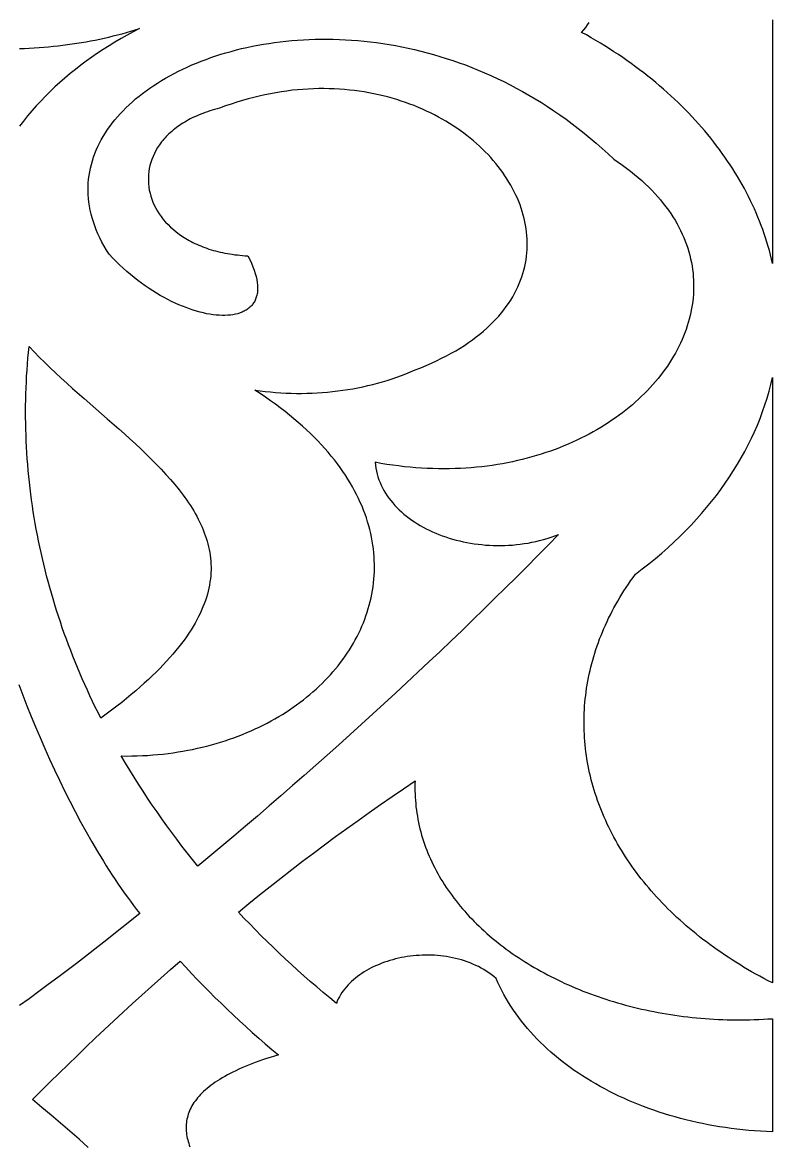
# Model space of a CAD drawing. Extents: x -4950 to -2150, y -1354 to 1346.
# Drawn here: x -4594.3 to -4451.1, y -389.5 to -174.9 of the extents above; entities that cross this region are included whole.
import ezdxf

# ---------------------------------------------------------------- set-up
doc = ezdxf.new("R2010")
doc.units = 0
doc.layers.add('LAYER_1', color=18, linetype='CONTINUOUS')

msp = doc.modelspace()

# ---------------------------------------------------------------- linework, layer by layer
at = {"layer": 'LAYER_1'}
for points in [[(-4451.07, -174.4), (-4451.06, -220.96), (-4451.25, -220.15), (-4451.45, -219.33), (-4451.66, -218.52), (-4451.89, -217.71), (-4452.13, -216.9), (-4452.39, -216.09), (-4452.65, -215.29), (-4452.93, -214.49), (-4453.23, -213.69), (-4453.53, -212.9), (-4453.85, -212.11), (-4454.19, -211.32), (-4454.53, -210.54), (-4454.89, -209.75), (-4455.26, -208.98), (-4455.64, -208.2), (-4456.04, -207.43), (-4456.44, -206.66), (-4456.86, -205.9), (-4457.3, -205.14), (-4457.74, -204.38), (-4458.2, -203.63), (-4458.67, -202.89), (-4459.15, -202.14), (-4459.64, -201.4), (-4460.14, -200.67), (-4460.66, -199.94), (-4461.19, -199.21), (-4461.73, -198.49), (-4462.28, -197.77), (-4462.84, -197.06), (-4463.42, -196.35), (-4464.01, -195.65), (-4464.6, -194.95), (-4465.21, -194.26), (-4465.83, -193.58), (-4466.46, -192.89), (-4467.11, -192.22), (-4467.76, -191.55), (-4468.43, -190.88), (-4469.1, -190.22), (-4469.79, -189.57), (-4470.49, -188.92), (-4471.19, -188.28), (-4471.91, -187.64), (-4472.64, -187.01), (-4473.38, -186.39), (-4474.13, -185.77), (-4474.9, -185.16), (-4475.67, -184.56), (-4476.45, -183.96), (-4477.24, -183.37), (-4478.04, -182.78), (-4478.86, -182.2), (-4479.68, -181.63), (-4480.51, -181.07), (-4481.35, -180.51), (-4482.21, -179.96), (-4483.07, -179.41), (-4483.94, -178.88), (-4484.82, -178.35), (-4485.71, -177.83), (-4486.62, -177.31), (-4487.53, -176.81), (-4487.13, -176.35), (-4486.75, -175.88), (-4486.39, -175.4), (-4486.07, -174.92)], [(-4594.87, -179.92), (-4593.93, -179.89), (-4593.01, -179.84), (-4592.08, -179.79), (-4591.16, -179.72), (-4590.25, -179.65), (-4589.33, -179.57), (-4588.42, -179.48), (-4587.52, -179.38), (-4586.62, -179.28), (-4585.73, -179.16), (-4584.83, -179.03), (-4583.95, -178.9), (-4583.06, -178.76), (-4582.18, -178.61), (-4581.31, -178.45), (-4580.44, -178.28), (-4579.57, -178.1), (-4578.71, -177.91), (-4577.85, -177.71), (-4576.99, -177.51), (-4576.14, -177.3), (-4575.3, -177.07), (-4574.45, -176.84), (-4573.61, -176.6), (-4572.78, -176.35), (-4571.95, -176.1), (-4573.15, -176.72), (-4574.33, -177.35), (-4575.5, -178.01), (-4576.65, -178.68), (-4577.79, -179.37), (-4578.91, -180.08), (-4580.01, -180.81), (-4581.09, -181.55), (-4582.15, -182.31), (-4583.2, -183.09), (-4584.22, -183.89), (-4585.23, -184.7), (-4586.22, -185.54), (-4587.18, -186.38), (-4588.12, -187.25), (-4589.05, -188.13), (-4589.95, -189.03), (-4590.83, -189.94), (-4591.68, -190.87), (-4592.52, -191.82), (-4593.33, -192.78), (-4594.11, -193.76), (-4594.87, -194.76)], [(-4595.04, -301.43), (-4594.28, -303.44), (-4593.49, -305.46), (-4592.67, -307.49), (-4591.83, -309.52), (-4590.96, -311.56), (-4590.07, -313.61), (-4589.15, -315.65), (-4588.21, -317.68), (-4587.25, -319.7), (-4586.27, -321.71), (-4585.27, -323.71), (-4584.25, -325.68), (-4583.21, -327.63), (-4582.15, -329.56), (-4581.07, -331.46), (-4579.98, -333.32), (-4578.87, -335.15), (-4578.31, -336.05), (-4577.74, -336.93), (-4577.17, -337.81), (-4576.6, -338.68), (-4576.03, -339.54), (-4575.45, -340.38), (-4574.87, -341.21), (-4574.28, -342.03), (-4573.7, -342.83), (-4573.11, -343.63), (-4572.51, -344.4), (-4571.92, -345.17), (-4575.34, -347.91), (-4578.79, -350.63), (-4580.52, -351.99), (-4582.27, -353.35), (-4584.03, -354.7), (-4585.8, -356.05), (-4587.59, -357.4), (-4589.39, -358.75), (-4591.2, -360.09), (-4593.03, -361.43), (-4594.88, -362.76)], [(-4581.74, -389.84), (-4583.49, -388.28), (-4585.25, -386.73), (-4587.03, -385.2), (-4588.81, -383.69), (-4590.6, -382.19), (-4592.41, -380.71), (-4590.73, -379.03), (-4589.03, -377.34), (-4587.33, -375.66), (-4585.62, -373.99), (-4583.89, -372.32), (-4582.16, -370.65), (-4580.41, -368.99), (-4578.66, -367.33), (-4576.89, -365.67), (-4575.11, -364.03), (-4573.32, -362.38), (-4571.52, -360.75), (-4569.7, -359.11), (-4567.88, -357.49), (-4566.05, -355.87), (-4564.2, -354.25), (-4563.12, -355.43), (-4562.04, -356.59), (-4560.93, -357.75), (-4559.82, -358.9), (-4558.69, -360.04), (-4557.55, -361.18), (-4556.39, -362.31), (-4555.22, -363.44), (-4554.04, -364.55), (-4552.85, -365.66), (-4551.64, -366.77), (-4550.42, -367.86), (-4549.19, -368.95), (-4547.94, -370.04), (-4546.69, -371.11), (-4545.42, -372.18), (-4546.21, -372.41), (-4546.98, -372.65), (-4547.73, -372.89), (-4548.46, -373.13), (-4549.16, -373.38), (-4549.85, -373.63), (-4550.52, -373.88), (-4551.17, -374.14), (-4551.8, -374.4), (-4552.42, -374.66), (-4553.01, -374.92), (-4553.58, -375.19), (-4554.14, -375.46), (-4554.67, -375.73), (-4555.19, -376), (-4555.69, -376.28), (-4556.17, -376.56), (-4556.63, -376.84), (-4557.08, -377.12), (-4557.51, -377.4), (-4557.92, -377.69), (-4558.31, -377.98), (-4558.69, -378.27), (-4559.05, -378.57), (-4559.39, -378.86), (-4559.72, -379.16), (-4560.03, -379.46), (-4560.32, -379.76), (-4560.6, -380.06), (-4560.86, -380.37), (-4561.11, -380.67), (-4561.34, -380.98), (-4561.56, -381.29), (-4561.76, -381.6), (-4561.94, -381.92), (-4562.11, -382.23), (-4562.27, -382.54), (-4562.41, -382.86), (-4562.54, -383.18), (-4562.65, -383.5), (-4562.75, -383.82), (-4562.83, -384.14), (-4562.91, -384.46), (-4562.96, -384.78), (-4563.01, -385.11), (-4563.04, -385.43), (-4563.06, -385.76), (-4563.06, -386.09), (-4563.06, -386.41), (-4563.04, -386.74), (-4563, -387.07), (-4562.96, -387.4), (-4562.9, -387.73), (-4562.84, -388.06), (-4562.76, -388.39), (-4562.67, -388.72), (-4562.56, -389.05), (-4562.45, -389.39), (-4562.33, -389.72)]]:
    msp.add_lwpolyline(points, dxfattribs=at)
for points in [[(-4560.8, -336.1), (-4561.83, -334.83), (-4562.85, -333.55), (-4563.85, -332.27), (-4564.83, -330.98), (-4565.8, -329.68), (-4566.76, -328.38), (-4567.69, -327.08), (-4568.62, -325.76), (-4569.53, -324.45), (-4570.42, -323.12), (-4571.29, -321.79), (-4572.15, -320.46), (-4573, -319.12), (-4573.83, -317.77), (-4574.64, -316.42), (-4575.44, -315.06), (-4574.42, -315.07), (-4573.4, -315.06), (-4572.4, -315.03), (-4571.4, -314.99), (-4570.41, -314.94), (-4569.42, -314.87), (-4568.44, -314.79), (-4567.47, -314.69), (-4566.51, -314.57), (-4565.56, -314.45), (-4564.61, -314.3), (-4563.67, -314.15), (-4562.74, -313.98), (-4561.82, -313.8), (-4560.91, -313.6), (-4560, -313.39), (-4559.11, -313.17), (-4558.22, -312.93), (-4557.34, -312.68), (-4556.48, -312.42), (-4555.62, -312.15), (-4554.77, -311.87), (-4553.93, -311.57), (-4553.1, -311.26), (-4552.28, -310.94), (-4551.47, -310.6), (-4550.67, -310.26), (-4549.88, -309.9), (-4549.11, -309.54), (-4548.34, -309.16), (-4547.58, -308.77), (-4546.84, -308.37), (-4546.11, -307.96), (-4545.38, -307.54), (-4544.67, -307.11), (-4543.98, -306.67), (-4543.29, -306.22), (-4542.61, -305.76), (-4541.95, -305.29), (-4541.3, -304.81), (-4540.66, -304.32), (-4540.04, -303.83), (-4539.43, -303.32), (-4538.83, -302.81), (-4538.24, -302.28), (-4537.67, -301.75), (-4537.11, -301.21), (-4536.56, -300.66), (-4536.03, -300.11), (-4535.51, -299.55), (-4535.01, -298.97), (-4534.52, -298.4), (-4534.04, -297.81), (-4533.58, -297.22), (-4533.13, -296.62), (-4532.7, -296.01), (-4532.28, -295.4), (-4531.88, -294.78), (-4531.49, -294.16), (-4531.12, -293.52), (-4530.76, -292.89), (-4530.42, -292.24), (-4530.09, -291.59), (-4529.78, -290.94), (-4529.49, -290.28), (-4529.21, -289.62), (-4528.95, -288.95), (-4528.71, -288.27), (-4528.48, -287.59), (-4528.27, -286.91), (-4528.07, -286.22), (-4527.9, -285.53), (-4527.74, -284.83), (-4527.59, -284.13), (-4527.47, -283.43), (-4527.36, -282.72), (-4527.27, -282.01), (-4527.2, -281.3), (-4527.15, -280.58), (-4527.11, -279.86), (-4527.1, -279.14), (-4527.1, -278.42), (-4527.12, -277.69), (-4527.16, -276.96), (-4527.22, -276.23), (-4527.3, -275.49), (-4527.4, -274.76), (-4527.51, -274.02), (-4527.65, -273.29), (-4527.81, -272.55), (-4527.98, -271.81), (-4528.18, -271.07), (-4528.4, -270.32), (-4528.63, -269.58), (-4528.89, -268.84), (-4529.17, -268.1), (-4529.47, -267.35), (-4529.79, -266.61), (-4530.13, -265.87), (-4530.5, -265.13), (-4530.88, -264.38), (-4531.29, -263.64), (-4531.71, -262.9), (-4532.16, -262.16), (-4532.63, -261.43), (-4533.13, -260.69), (-4533.64, -259.95), (-4534.18, -259.22), (-4534.74, -258.49), (-4535.33, -257.76), (-4535.94, -257.03), (-4536.57, -256.31), (-4537.22, -255.59), (-4537.9, -254.87), (-4538.6, -254.15), (-4539.32, -253.44), (-4540.07, -252.73), (-4540.84, -252.02), (-4541.64, -251.32), (-4542.46, -250.62), (-4543.3, -249.92), (-4544.17, -249.23), (-4545.07, -248.54), (-4545.98, -247.86), (-4546.93, -247.18), (-4547.9, -246.5), (-4548.89, -245.83), (-4549.91, -245.17), (-4548.93, -245.3), (-4547.94, -245.42), (-4546.95, -245.52), (-4545.96, -245.61), (-4544.96, -245.68), (-4543.97, -245.73), (-4542.98, -245.76), (-4541.99, -245.78), (-4541, -245.78), (-4540.01, -245.77), (-4539.02, -245.74), (-4538.03, -245.69), (-4537.05, -245.62), (-4536.06, -245.54), (-4535.09, -245.44), (-4534.11, -245.33), (-4533.14, -245.2), (-4532.17, -245.05), (-4531.21, -244.89), (-4530.26, -244.71), (-4529.31, -244.51), (-4528.36, -244.3), (-4527.42, -244.07), (-4526.49, -243.83), (-4525.57, -243.57), (-4524.65, -243.3), (-4523.74, -243.01), (-4522.84, -242.7), (-4521.95, -242.38), (-4521.07, -242.04), (-4520.2, -241.69), (-4519.34, -241.32), (-4518.26, -240.89), (-4517.22, -240.46), (-4516.2, -240.02), (-4515.22, -239.56), (-4514.26, -239.09), (-4513.33, -238.62), (-4512.44, -238.13), (-4511.57, -237.63), (-4510.73, -237.13), (-4509.92, -236.61), (-4509.14, -236.09), (-4508.38, -235.55), (-4507.66, -235.01), (-4506.96, -234.46), (-4506.29, -233.9), (-4505.65, -233.34), (-4505.03, -232.77), (-4504.45, -232.19), (-4503.89, -231.6), (-4503.35, -231.01), (-4502.84, -230.41), (-4502.36, -229.81), (-4501.91, -229.2), (-4501.48, -228.59), (-4501.07, -227.97), (-4500.69, -227.34), (-4500.34, -226.71), (-4500.01, -226.08), (-4499.71, -225.45), (-4499.43, -224.81), (-4499.17, -224.16), (-4498.94, -223.52), (-4498.74, -222.87), (-4498.55, -222.22), (-4498.39, -221.57), (-4498.26, -220.91), (-4498.14, -220.26), (-4498.05, -219.6), (-4497.98, -218.94), (-4497.94, -218.28), (-4497.92, -217.62), (-4497.91, -216.96), (-4497.93, -216.3), (-4497.98, -215.65), (-4498.04, -214.99), (-4498.12, -214.33), (-4498.23, -213.68), (-4498.35, -213.02), (-4498.5, -212.37), (-4498.67, -211.72), (-4498.85, -211.07), (-4499.06, -210.43), (-4499.29, -209.79), (-4499.53, -209.15), (-4499.8, -208.52), (-4500.08, -207.89), (-4500.38, -207.26), (-4500.7, -206.64), (-4501.04, -206.02), (-4501.4, -205.41), (-4501.78, -204.8), (-4502.17, -204.2), (-4502.58, -203.61), (-4503.01, -203.02), (-4503.45, -202.44), (-4503.92, -201.86), (-4504.39, -201.29), (-4504.89, -200.73), (-4505.4, -200.18), (-4505.93, -199.63), (-4506.47, -199.1), (-4507.03, -198.57), (-4507.6, -198.05), (-4508.19, -197.54), (-4508.8, -197.03), (-4509.42, -196.54), (-4510.05, -196.06), (-4510.7, -195.59), (-4511.36, -195.13), (-4512.04, -194.68), (-4512.73, -194.24), (-4513.43, -193.81), (-4514.15, -193.39), (-4514.87, -192.99), (-4515.62, -192.59), (-4516.37, -192.21), (-4517.14, -191.85), (-4517.92, -191.49), (-4518.71, -191.15), (-4519.51, -190.82), (-4520.33, -190.51), (-4521.15, -190.21), (-4521.99, -189.93), (-4522.84, -189.66), (-4523.7, -189.4), (-4524.57, -189.16), (-4525.45, -188.94), (-4526.34, -188.73), (-4527.24, -188.54), (-4528.15, -188.36), (-4529.06, -188.2), (-4529.99, -188.06), (-4530.93, -187.94), (-4531.87, -187.83), (-4532.83, -187.74), (-4533.79, -187.67), (-4534.76, -187.62), (-4535.74, -187.58), (-4536.73, -187.57), (-4537.72, -187.57), (-4538.72, -187.6), (-4539.73, -187.64), (-4540.75, -187.7), (-4541.77, -187.79), (-4542.8, -187.89), (-4543.83, -188.02), (-4544.87, -188.17), (-4545.92, -188.34), (-4546.97, -188.53), (-4548.03, -188.74), (-4549.09, -188.98), (-4550.16, -189.24), (-4551.23, -189.52), (-4552.31, -189.82), (-4553.39, -190.15), (-4554.47, -190.51), (-4555.56, -190.88), (-4556.66, -191.28), (-4557.14, -191.41), (-4557.62, -191.54), (-4558.08, -191.68), (-4558.54, -191.82), (-4558.99, -191.97), (-4559.43, -192.13), (-4559.86, -192.29), (-4560.28, -192.45), (-4560.7, -192.62), (-4561.1, -192.8), (-4561.49, -192.98), (-4561.88, -193.17), (-4562.26, -193.36), (-4562.62, -193.55), (-4562.98, -193.75), (-4563.33, -193.96), (-4563.67, -194.17), (-4564.01, -194.38), (-4564.33, -194.6), (-4564.64, -194.82), (-4564.95, -195.05), (-4565.25, -195.27), (-4565.54, -195.51), (-4565.82, -195.74), (-4566.09, -195.98), (-4566.35, -196.23), (-4566.6, -196.48), (-4566.85, -196.73), (-4567.08, -196.98), (-4567.31, -197.24), (-4567.53, -197.49), (-4567.74, -197.76), (-4568.14, -198.29), (-4568.5, -198.83), (-4568.83, -199.38), (-4569.12, -199.94), (-4569.38, -200.51), (-4569.61, -201.08), (-4569.8, -201.66), (-4569.97, -202.24), (-4570.09, -202.83), (-4570.19, -203.41), (-4570.25, -204.01), (-4570.28, -204.6), (-4570.28, -205.19), (-4570.25, -205.78), (-4570.19, -206.38), (-4570.09, -206.96), (-4569.96, -207.55), (-4569.8, -208.13), (-4569.61, -208.71), (-4569.39, -209.28), (-4569.14, -209.85), (-4568.85, -210.4), (-4568.54, -210.95), (-4568.2, -211.49), (-4567.82, -212.02), (-4567.42, -212.54), (-4566.98, -213.05), (-4566.52, -213.55), (-4566.03, -214.03), (-4565.5, -214.5), (-4564.95, -214.95), (-4564.37, -215.39), (-4563.76, -215.81), (-4563.12, -216.21), (-4562.79, -216.4), (-4562.46, -216.59), (-4562.11, -216.78), (-4561.76, -216.96), (-4561.4, -217.13), (-4561.04, -217.3), (-4560.66, -217.47), (-4560.28, -217.63), (-4559.9, -217.78), (-4559.51, -217.93), (-4559.11, -218.07), (-4558.7, -218.21), (-4558.28, -218.34), (-4557.86, -218.46), (-4557.44, -218.58), (-4557, -218.69), (-4556.56, -218.8), (-4556.11, -218.89), (-4555.66, -218.99), (-4555.19, -219.07), (-4554.73, -219.15), (-4554.25, -219.22), (-4553.77, -219.29), (-4553.28, -219.35), (-4552.79, -219.4), (-4552.28, -219.44), (-4551.78, -219.48), (-4551.26, -219.51), (-4550.9, -220.22), (-4550.58, -220.92), (-4550.3, -221.59), (-4550.05, -222.24), (-4549.85, -222.86), (-4549.69, -223.46), (-4549.56, -224.03), (-4549.47, -224.59), (-4549.42, -225.11), (-4549.4, -225.62), (-4549.41, -226.1), (-4549.46, -226.56), (-4549.5, -226.78), (-4549.54, -227), (-4549.6, -227.21), (-4549.66, -227.41), (-4549.73, -227.61), (-4549.8, -227.8), (-4549.88, -227.98), (-4549.97, -228.16), (-4550.07, -228.34), (-4550.18, -228.51), (-4550.29, -228.67), (-4550.41, -228.83), (-4550.54, -228.98), (-4550.67, -229.12), (-4550.81, -229.26), (-4550.96, -229.4), (-4551.11, -229.52), (-4551.27, -229.65), (-4551.43, -229.76), (-4551.6, -229.87), (-4551.78, -229.98), (-4551.97, -230.08), (-4552.16, -230.17), (-4552.35, -230.26), (-4552.76, -230.42), (-4553.19, -230.56), (-4553.64, -230.67), (-4554.11, -230.76), (-4554.6, -230.83), (-4555.11, -230.87), (-4555.64, -230.89), (-4556.19, -230.89), (-4556.75, -230.87), (-4557.32, -230.83), (-4557.92, -230.76), (-4558.52, -230.67), (-4559.14, -230.56), (-4559.77, -230.42), (-4560.41, -230.27), (-4561.06, -230.09), (-4561.73, -229.88), (-4562.4, -229.66), (-4563.08, -229.41), (-4563.76, -229.15), (-4564.46, -228.86), (-4565.16, -228.54), (-4565.86, -228.21), (-4566.57, -227.85), (-4567.28, -227.47), (-4567.99, -227.07), (-4568.71, -226.65), (-4569.42, -226.21), (-4570.14, -225.74), (-4570.86, -225.25), (-4571.57, -224.74), (-4572.28, -224.21), (-4572.99, -223.66), (-4573.69, -223.09), (-4574.39, -222.49), (-4575.09, -221.87), (-4575.77, -221.23), (-4576.45, -220.57), (-4577.12, -219.89), (-4577.79, -219.19), (-4578.28, -218.41), (-4578.73, -217.64), (-4579.15, -216.87), (-4579.54, -216.1), (-4579.9, -215.33), (-4580.23, -214.57), (-4580.52, -213.8), (-4580.78, -213.04), (-4581.01, -212.28), (-4581.21, -211.53), (-4581.38, -210.77), (-4581.52, -210.02), (-4581.63, -209.28), (-4581.71, -208.53), (-4581.76, -207.8), (-4581.78, -207.06), (-4581.78, -206.33), (-4581.74, -205.61), (-4581.68, -204.88), (-4581.59, -204.17), (-4581.47, -203.46), (-4581.33, -202.75), (-4581.16, -202.05), (-4580.96, -201.36), (-4580.74, -200.67), (-4580.5, -199.99), (-4580.22, -199.31), (-4579.92, -198.64), (-4579.6, -197.98), (-4579.26, -197.32), (-4578.89, -196.68), (-4578.49, -196.04), (-4578.08, -195.4), (-4577.64, -194.78), (-4577.17, -194.16), (-4576.69, -193.55), (-4576.18, -192.95), (-4575.65, -192.36), (-4575.11, -191.78), (-4574.54, -191.2), (-4573.94, -190.64), (-4573.33, -190.09), (-4572.7, -189.54), (-4572.05, -189.01), (-4571.38, -188.48), (-4570.7, -187.97), (-4569.99, -187.46), (-4569.26, -186.97), (-4568.52, -186.49), (-4567.76, -186.02), (-4566.98, -185.56), (-4566.19, -185.11), (-4565.37, -184.67), (-4564.55, -184.25), (-4563.7, -183.84), (-4562.84, -183.44), (-4561.97, -183.05), (-4561.08, -182.68), (-4560.18, -182.32), (-4559.26, -181.97), (-4558.33, -181.64), (-4557.38, -181.32), (-4556.42, -181.01), (-4555.45, -180.72), (-4554.46, -180.44), (-4553.47, -180.18), (-4552.46, -179.93), (-4551.44, -179.7), (-4550.4, -179.48), (-4549.36, -179.28), (-4548.31, -179.09), (-4547.24, -178.92), (-4546.17, -178.76), (-4545.08, -178.62), (-4543.99, -178.5), (-4542.89, -178.4), (-4541.78, -178.31), (-4540.66, -178.24), (-4539.53, -178.18), (-4538.4, -178.14), (-4537.26, -178.13), (-4536.11, -178.12), (-4534.95, -178.14), (-4533.79, -178.18), (-4532.62, -178.23), (-4531.45, -178.3), (-4530.27, -178.39), (-4529.08, -178.5), (-4527.89, -178.63), (-4526.7, -178.78), (-4525.5, -178.95), (-4524.3, -179.14), (-4523.09, -179.35), (-4521.89, -179.58), (-4520.68, -179.83), (-4519.46, -180.1), (-4518.25, -180.4), (-4517.03, -180.71), (-4515.81, -181.05), (-4514.59, -181.4), (-4513.37, -181.78), (-4512.15, -182.18), (-4510.93, -182.61), (-4509.71, -183.05), (-4508.49, -183.52), (-4507.27, -184.01), (-4506.06, -184.53), (-4504.84, -185.07), (-4503.63, -185.63), (-4502.41, -186.22), (-4501.2, -186.82), (-4500, -187.46), (-4498.79, -188.12), (-4497.59, -188.8), (-4496.4, -189.51), (-4495.21, -190.24), (-4494.02, -191), (-4492.84, -191.78), (-4491.66, -192.59), (-4490.49, -193.43), (-4489.32, -194.29), (-4488.16, -195.18), (-4487.01, -196.09), (-4485.86, -197.03), (-4484.72, -198), (-4483.59, -198.99), (-4482.47, -200.02), (-4481.35, -201.07), (-4480.52, -201.63), (-4479.71, -202.2), (-4478.93, -202.77), (-4478.17, -203.35), (-4477.43, -203.94), (-4476.73, -204.53), (-4476.04, -205.13), (-4475.38, -205.74), (-4474.75, -206.35), (-4474.13, -206.97), (-4473.55, -207.59), (-4472.98, -208.21), (-4472.44, -208.84), (-4471.92, -209.48), (-4471.43, -210.12), (-4470.96, -210.76), (-4470.51, -211.41), (-4470.09, -212.06), (-4469.68, -212.71), (-4469.3, -213.37), (-4468.95, -214.03), (-4468.61, -214.7), (-4468.3, -215.36), (-4468, -216.03), (-4467.73, -216.7), (-4467.49, -217.37), (-4467.26, -218.05), (-4467.05, -218.72), (-4466.87, -219.4), (-4466.7, -220.08), (-4466.56, -220.76), (-4466.44, -221.44), (-4466.34, -222.12), (-4466.25, -222.8), (-4466.19, -223.48), (-4466.15, -224.16), (-4466.13, -224.84), (-4466.13, -225.52), (-4466.14, -226.2), (-4466.18, -226.88), (-4466.23, -227.56), (-4466.31, -228.23), (-4466.4, -228.91), (-4466.52, -229.58), (-4466.65, -230.25), (-4466.8, -230.92), (-4466.96, -231.59), (-4467.15, -232.25), (-4467.35, -232.91), (-4467.57, -233.57), (-4467.81, -234.22), (-4468.07, -234.88), (-4468.34, -235.52), (-4468.64, -236.17), (-4468.94, -236.81), (-4469.27, -237.44), (-4469.61, -238.08), (-4469.97, -238.7), (-4470.34, -239.33), (-4470.74, -239.94), (-4471.14, -240.56), (-4471.57, -241.16), (-4472.01, -241.76), (-4472.46, -242.36), (-4472.93, -242.95), (-4473.42, -243.53), (-4473.92, -244.11), (-4474.43, -244.68), (-4474.96, -245.24), (-4475.51, -245.8), (-4476.07, -246.35), (-4476.64, -246.89), (-4477.23, -247.42), (-4477.83, -247.95), (-4478.45, -248.46), (-4479.08, -248.97), (-4479.72, -249.48), (-4480.38, -249.97), (-4481.05, -250.45), (-4481.73, -250.93), (-4482.43, -251.39), (-4483.14, -251.85), (-4483.86, -252.29), (-4484.6, -252.73), (-4485.34, -253.15), (-4486.1, -253.57), (-4486.87, -253.97), (-4487.66, -254.37), (-4488.45, -254.75), (-4489.26, -255.12), (-4490.08, -255.48), (-4490.91, -255.83), (-4491.75, -256.17), (-4492.6, -256.49), (-4493.46, -256.81), (-4494.34, -257.11), (-4495.22, -257.4), (-4496.11, -257.67), (-4497.02, -257.93), (-4497.93, -258.18), (-4498.86, -258.42), (-4499.79, -258.64), (-4500.73, -258.85), (-4501.69, -259.04), (-4502.65, -259.22), (-4503.62, -259.39), (-4504.6, -259.54), (-4505.59, -259.67), (-4506.59, -259.79), (-4507.59, -259.9), (-4508.61, -259.99), (-4509.63, -260.07), (-4510.66, -260.12), (-4511.7, -260.17), (-4512.75, -260.19), (-4513.8, -260.2), (-4514.86, -260.2), (-4515.93, -260.17), (-4517.01, -260.13), (-4518.09, -260.07), (-4519.18, -260), (-4520.28, -259.9), (-4521.38, -259.79), (-4522.49, -259.66), (-4523.6, -259.51), (-4524.72, -259.35), (-4525.85, -259.16), (-4526.98, -258.96), (-4526.92, -259.53), (-4526.83, -260.1), (-4526.72, -260.67), (-4526.58, -261.22), (-4526.42, -261.76), (-4526.24, -262.3), (-4526.03, -262.83), (-4525.8, -263.35), (-4525.55, -263.86), (-4525.27, -264.36), (-4524.98, -264.86), (-4524.66, -265.34), (-4524.33, -265.82), (-4523.97, -266.28), (-4523.6, -266.73), (-4523.2, -267.18), (-4522.79, -267.61), (-4522.36, -268.03), (-4521.92, -268.45), (-4521.45, -268.85), (-4520.97, -269.24), (-4520.48, -269.62), (-4519.97, -269.98), (-4519.44, -270.34), (-4518.9, -270.68), (-4518.35, -271.01), (-4517.78, -271.33), (-4517.2, -271.64), (-4516.61, -271.93), (-4516.01, -272.22), (-4515.4, -272.48), (-4514.77, -272.74), (-4514.13, -272.98), (-4513.49, -273.21), (-4512.83, -273.42), (-4512.17, -273.62), (-4511.5, -273.81), (-4510.81, -273.98), (-4510.13, -274.13), (-4509.43, -274.28), (-4508.73, -274.4), (-4508.02, -274.52), (-4507.31, -274.61), (-4506.59, -274.69), (-4505.87, -274.76), (-4505.14, -274.81), (-4504.41, -274.84), (-4503.68, -274.86), (-4502.94, -274.86), (-4502.2, -274.84), (-4501.46, -274.81), (-4500.72, -274.76), (-4499.98, -274.69), (-4499.24, -274.6), (-4498.5, -274.5), (-4497.76, -274.38), (-4497.02, -274.24), (-4496.28, -274.08), (-4495.54, -273.91), (-4494.81, -273.72), (-4494.08, -273.5), (-4493.35, -273.27), (-4492.63, -273.02), (-4491.92, -272.75), (-4493.93, -274.8), (-4495.95, -276.85), (-4497.99, -278.9), (-4500.03, -280.94), (-4502.08, -282.97), (-4504.14, -285), (-4506.21, -287.03), (-4508.29, -289.05), (-4510.37, -291.07), (-4512.47, -293.08), (-4514.57, -295.08), (-4516.69, -297.09), (-4518.81, -299.08), (-4520.94, -301.08), (-4523.08, -303.06), (-4525.23, -305.05), (-4527.39, -307.02), (-4529.55, -309), (-4531.73, -310.96), (-4533.91, -312.93), (-4536.11, -314.89), (-4538.31, -316.84), (-4540.52, -318.79), (-4542.74, -320.73), (-4544.96, -322.67), (-4547.2, -324.6), (-4549.44, -326.53), (-4551.7, -328.45), (-4553.96, -330.37), (-4556.23, -332.28), (-4558.51, -334.19)], [(-4579.35, -307.85), (-4579.89, -306.78), (-4580.41, -305.72), (-4580.93, -304.64), (-4581.43, -303.57), (-4581.93, -302.5), (-4582.41, -301.42), (-4582.89, -300.34), (-4583.35, -299.26), (-4583.81, -298.18), (-4584.25, -297.1), (-4584.69, -296.01), (-4585.11, -294.92), (-4585.53, -293.83), (-4585.93, -292.74), (-4586.33, -291.65), (-4586.71, -290.56), (-4587.08, -289.46), (-4587.45, -288.36), (-4587.8, -287.27), (-4588.14, -286.16), (-4588.48, -285.06), (-4588.8, -283.96), (-4589.11, -282.85), (-4589.42, -281.75), (-4589.71, -280.64), (-4589.99, -279.53), (-4590.26, -278.42), (-4590.52, -277.31), (-4590.78, -276.2), (-4591.02, -275.09), (-4591.25, -273.97), (-4591.47, -272.86), (-4591.68, -271.74), (-4591.88, -270.62), (-4592.07, -269.51), (-4592.25, -268.39), (-4592.42, -267.27), (-4592.58, -266.15), (-4592.73, -265.02), (-4592.86, -263.9), (-4592.99, -262.78), (-4593.11, -261.65), (-4593.22, -260.53), (-4593.31, -259.4), (-4593.4, -258.28), (-4593.48, -257.15), (-4593.54, -256.03), (-4593.6, -254.9), (-4593.64, -253.77), (-4593.68, -252.64), (-4593.7, -251.51), (-4593.72, -250.39), (-4593.72, -249.26), (-4593.71, -248.13), (-4593.7, -247), (-4593.67, -245.87), (-4593.63, -244.74), (-4593.58, -243.61), (-4593.52, -242.48), (-4593.45, -241.35), (-4593.37, -240.22), (-4593.28, -239.09), (-4593.18, -237.96), (-4593.07, -236.83), (-4592.1, -237.85), (-4591.1, -238.87), (-4590.08, -239.88), (-4589.04, -240.88), (-4587.99, -241.88), (-4586.92, -242.87), (-4585.84, -243.85), (-4584.74, -244.83), (-4582.54, -246.78), (-4580.33, -248.72), (-4578.12, -250.64), (-4575.94, -252.56), (-4574.86, -253.52), (-4573.8, -254.48), (-4572.75, -255.44), (-4571.72, -256.41), (-4570.71, -257.37), (-4569.73, -258.34), (-4568.77, -259.31), (-4567.83, -260.28), (-4566.93, -261.26), (-4566.06, -262.24), (-4565.22, -263.22), (-4564.42, -264.22), (-4564.03, -264.71), (-4563.65, -265.21), (-4563.29, -265.71), (-4562.93, -266.22), (-4562.59, -266.72), (-4562.25, -267.23), (-4561.93, -267.74), (-4561.62, -268.25), (-4561.32, -268.76), (-4561.03, -269.27), (-4560.76, -269.79), (-4560.5, -270.31), (-4560.25, -270.83), (-4560.02, -271.35), (-4559.8, -271.88), (-4559.59, -272.41), (-4559.4, -272.94), (-4559.22, -273.47), (-4559.06, -274), (-4558.91, -274.54), (-4558.78, -275.08), (-4558.66, -275.63), (-4558.56, -276.17), (-4558.48, -276.72), (-4558.41, -277.28), (-4558.36, -277.83), (-4558.33, -278.39), (-4558.31, -278.95), (-4558.31, -279.52), (-4558.33, -280.09), (-4558.37, -280.66), (-4558.43, -281.24), (-4558.51, -281.82), (-4558.6, -282.4), (-4558.72, -282.99), (-4558.85, -283.58), (-4559.01, -284.17), (-4559.18, -284.77), (-4559.38, -285.37), (-4559.6, -285.98), (-4559.84, -286.59), (-4560.1, -287.2), (-4560.38, -287.82), (-4560.68, -288.44), (-4561.01, -289.07), (-4561.36, -289.7), (-4561.73, -290.33), (-4562.12, -290.97), (-4562.54, -291.62), (-4562.99, -292.27), (-4563.45, -292.92), (-4563.94, -293.58), (-4564.46, -294.24), (-4565, -294.91), (-4565.57, -295.59), (-4566.16, -296.26), (-4566.78, -296.95), (-4567.42, -297.64), (-4568.09, -298.33), (-4568.79, -299.03), (-4569.52, -299.73), (-4570.27, -300.44), (-4571.05, -301.16), (-4571.85, -301.88), (-4572.69, -302.6), (-4573.55, -303.34), (-4574.45, -304.07), (-4575.37, -304.82), (-4576.32, -305.57), (-4577.3, -306.32), (-4578.31, -307.08)], [(-4451.07, -358.42), (-4451.88, -358), (-4452.69, -357.58), (-4453.48, -357.15), (-4454.27, -356.72), (-4455.05, -356.28), (-4455.81, -355.83), (-4456.58, -355.38), (-4457.33, -354.93), (-4458.07, -354.47), (-4458.8, -354), (-4459.53, -353.53), (-4460.24, -353.06), (-4460.95, -352.57), (-4461.65, -352.09), (-4462.34, -351.6), (-4463.02, -351.1), (-4463.69, -350.6), (-4464.35, -350.1), (-4465.01, -349.59), (-4465.65, -349.07), (-4466.29, -348.55), (-4466.91, -348.03), (-4467.53, -347.5), (-4468.14, -346.97), (-4468.73, -346.43), (-4469.32, -345.89), (-4469.9, -345.35), (-4470.48, -344.8), (-4471.04, -344.25), (-4471.59, -343.69), (-4472.13, -343.13), (-4472.67, -342.57), (-4473.19, -342), (-4473.71, -341.43), (-4474.21, -340.85), (-4474.71, -340.28), (-4475.19, -339.69), (-4475.67, -339.11), (-4476.14, -338.52), (-4476.6, -337.93), (-4477.05, -337.33), (-4477.49, -336.73), (-4477.92, -336.13), (-4478.34, -335.53), (-4478.75, -334.92), (-4479.15, -334.31), (-4479.54, -333.7), (-4479.92, -333.08), (-4480.29, -332.46), (-4480.66, -331.84), (-4481.01, -331.22), (-4481.35, -330.59), (-4481.69, -329.96), (-4482.01, -329.33), (-4482.32, -328.69), (-4482.63, -328.06), (-4482.92, -327.42), (-4483.2, -326.78), (-4483.48, -326.14), (-4483.74, -325.49), (-4484, -324.84), (-4484.24, -324.2), (-4484.47, -323.54), (-4484.7, -322.89), (-4484.91, -322.24), (-4485.12, -321.58), (-4485.31, -320.93), (-4485.5, -320.27), (-4485.67, -319.61), (-4485.83, -318.94), (-4485.99, -318.28), (-4486.13, -317.62), (-4486.26, -316.95), (-4486.39, -316.29), (-4486.5, -315.62), (-4486.6, -314.95), (-4486.69, -314.28), (-4486.78, -313.61), (-4486.85, -312.94), (-4486.91, -312.26), (-4486.96, -311.59), (-4487, -310.92), (-4487.03, -310.24), (-4487.05, -309.57), (-4487.06, -308.89), (-4487.06, -308.22), (-4487.04, -307.54), (-4487.02, -306.87), (-4486.99, -306.19), (-4486.95, -305.51), (-4486.89, -304.84), (-4486.83, -304.16), (-4486.75, -303.48), (-4486.67, -302.81), (-4486.57, -302.13), (-4486.46, -301.45), (-4486.34, -300.78), (-4486.21, -300.1), (-4486.07, -299.43), (-4485.92, -298.75), (-4485.76, -298.08), (-4485.59, -297.41), (-4485.41, -296.73), (-4485.21, -296.06), (-4485.01, -295.39), (-4484.79, -294.72), (-4484.57, -294.05), (-4484.33, -293.38), (-4484.08, -292.71), (-4483.82, -292.05), (-4483.55, -291.38), (-4483.27, -290.72), (-4482.98, -290.06), (-4482.67, -289.39), (-4482.36, -288.74), (-4482.03, -288.08), (-4481.7, -287.42), (-4481.35, -286.76), (-4480.99, -286.11), (-4480.62, -285.46), (-4480.23, -284.81), (-4479.84, -284.16), (-4479.44, -283.52), (-4479.02, -282.87), (-4478.59, -282.23), (-4478.16, -281.59), (-4477.71, -280.95), (-4477.24, -280.32), (-4475.95, -279.34), (-4474.68, -278.34), (-4473.44, -277.33), (-4472.23, -276.31), (-4471.05, -275.27), (-4469.9, -274.21), (-4468.78, -273.14), (-4467.69, -272.06), (-4466.63, -270.96), (-4465.6, -269.85), (-4464.61, -268.73), (-4463.64, -267.6), (-4462.7, -266.45), (-4461.79, -265.29), (-4460.92, -264.12), (-4460.08, -262.93), (-4459.27, -261.74), (-4458.49, -260.54), (-4457.74, -259.32), (-4457.03, -258.1), (-4456.34, -256.87), (-4455.7, -255.62), (-4455.08, -254.37), (-4454.5, -253.11), (-4453.95, -251.84), (-4453.43, -250.57), (-4452.95, -249.28), (-4452.5, -247.99), (-4452.09, -246.69), (-4451.71, -245.39), (-4451.37, -244.08), (-4451.06, -242.76)], [(-4451.07, -386.87), (-4452.21, -386.82), (-4453.35, -386.76), (-4454.49, -386.68), (-4455.61, -386.59), (-4456.74, -386.48), (-4457.85, -386.36), (-4458.97, -386.22), (-4460.07, -386.07), (-4461.17, -385.9), (-4462.26, -385.71), (-4463.34, -385.52), (-4464.42, -385.3), (-4465.48, -385.08), (-4466.54, -384.84), (-4467.6, -384.58), (-4468.64, -384.31), (-4469.67, -384.03), (-4470.7, -383.73), (-4471.71, -383.42), (-4472.72, -383.1), (-4473.72, -382.76), (-4474.71, -382.41), (-4475.68, -382.05), (-4476.65, -381.67), (-4477.6, -381.28), (-4478.55, -380.88), (-4479.48, -380.46), (-4480.4, -380.04), (-4481.31, -379.6), (-4482.21, -379.15), (-4483.1, -378.68), (-4483.97, -378.21), (-4484.83, -377.72), (-4485.68, -377.22), (-4486.51, -376.71), (-4487.33, -376.19), (-4488.14, -375.66), (-4488.93, -375.12), (-4489.71, -374.56), (-4490.48, -374), (-4491.23, -373.42), (-4491.96, -372.84), (-4492.68, -372.24), (-4493.39, -371.63), (-4494.08, -371.02), (-4494.75, -370.39), (-4495.41, -369.75), (-4496.05, -369.11), (-4496.67, -368.45), (-4497.28, -367.78), (-4497.87, -367.11), (-4498.44, -366.42), (-4498.99, -365.73), (-4499.53, -365.03), (-4500.05, -364.32), (-4500.55, -363.6), (-4501.03, -362.87), (-4501.49, -362.14), (-4501.94, -361.39), (-4502.36, -360.64), (-4502.77, -359.88), (-4503.15, -359.11), (-4503.52, -358.33), (-4503.86, -357.55), (-4504.31, -357.18), (-4504.77, -356.83), (-4505.25, -356.49), (-4505.73, -356.17), (-4506.23, -355.87), (-4506.73, -355.58), (-4507.24, -355.31), (-4507.76, -355.06), (-4508.29, -354.82), (-4508.82, -354.6), (-4509.37, -354.4), (-4509.91, -354.21), (-4510.47, -354.03), (-4511.03, -353.88), (-4511.59, -353.73), (-4512.16, -353.6), (-4512.73, -353.49), (-4513.3, -353.39), (-4513.88, -353.31), (-4514.46, -353.24), (-4515.04, -353.18), (-4515.62, -353.14), (-4516.2, -353.11), (-4516.79, -353.1), (-4517.37, -353.1), (-4517.95, -353.12), (-4518.53, -353.15), (-4519.11, -353.19), (-4519.69, -353.24), (-4520.26, -353.31), (-4520.83, -353.39), (-4521.39, -353.48), (-4521.95, -353.59), (-4522.51, -353.71), (-4523.06, -353.84), (-4523.61, -353.98), (-4524.14, -354.13), (-4524.67, -354.3), (-4525.2, -354.48), (-4525.71, -354.67), (-4526.22, -354.87), (-4526.72, -355.08), (-4527.21, -355.31), (-4527.69, -355.54), (-4528.15, -355.79), (-4528.61, -356.04), (-4529.06, -356.31), (-4529.49, -356.59), (-4529.91, -356.87), (-4530.32, -357.17), (-4530.71, -357.48), (-4531.09, -357.8), (-4531.46, -358.12), (-4531.81, -358.46), (-4532.14, -358.81), (-4532.46, -359.16), (-4532.76, -359.53), (-4533.05, -359.9), (-4533.31, -360.28), (-4533.56, -360.67), (-4533.79, -361.07), (-4534, -361.48), (-4534.19, -361.9), (-4534.37, -362.32), (-4535.63, -361.28), (-4536.88, -360.23), (-4538.12, -359.18), (-4539.34, -358.12), (-4540.56, -357.05), (-4541.76, -355.98), (-4542.95, -354.9), (-4544.12, -353.81), (-4545.29, -352.71), (-4546.44, -351.61), (-4547.58, -350.51), (-4548.71, -349.4), (-4549.82, -348.28), (-4550.92, -347.15), (-4552.01, -346.02), (-4553.09, -344.88), (-4551.07, -343.25), (-4549.05, -341.62), (-4547.01, -340), (-4544.95, -338.38), (-4542.89, -336.78), (-4540.81, -335.19), (-4538.72, -333.6), (-4536.62, -332.03), (-4534.5, -330.47), (-4532.37, -328.92), (-4530.23, -327.37), (-4528.08, -325.84), (-4525.91, -324.32), (-4523.73, -322.81), (-4521.53, -321.32), (-4519.33, -319.83), (-4519.35, -320.46), (-4519.35, -321.08), (-4519.35, -321.7), (-4519.34, -322.32), (-4519.31, -322.94), (-4519.27, -323.55), (-4519.22, -324.17), (-4519.16, -324.78), (-4519.08, -325.39), (-4519, -325.99), (-4518.9, -326.59), (-4518.79, -327.19), (-4518.67, -327.79), (-4518.54, -328.39), (-4518.4, -328.98), (-4518.25, -329.57), (-4518.09, -330.16), (-4517.91, -330.74), (-4517.73, -331.32), (-4517.53, -331.9), (-4517.33, -332.47), (-4517.11, -333.05), (-4516.88, -333.62), (-4516.65, -334.18), (-4516.4, -334.74), (-4516.14, -335.3), (-4515.87, -335.86), (-4515.59, -336.41), (-4515.31, -336.96), (-4515.01, -337.5), (-4514.7, -338.05), (-4514.39, -338.58), (-4514.06, -339.12), (-4513.72, -339.65), (-4513.38, -340.18), (-4513.02, -340.7), (-4512.66, -341.22), (-4512.28, -341.73), (-4511.9, -342.25), (-4511.51, -342.75), (-4511.11, -343.26), (-4510.7, -343.75), (-4510.28, -344.25), (-4509.86, -344.74), (-4509.42, -345.23), (-4508.98, -345.71), (-4508.52, -346.18), (-4508.06, -346.66), (-4507.59, -347.13), (-4507.12, -347.59), (-4506.63, -348.05), (-4506.14, -348.5), (-4505.64, -348.95), (-4505.13, -349.4), (-4504.61, -349.84), (-4504.08, -350.27), (-4503.55, -350.7), (-4503.01, -351.13), (-4502.46, -351.55), (-4501.91, -351.96), (-4501.34, -352.37), (-4500.77, -352.78), (-4500.2, -353.18), (-4499.61, -353.57), (-4499.02, -353.96), (-4498.42, -354.34), (-4497.82, -354.72), (-4497.2, -355.09), (-4496.58, -355.46), (-4495.96, -355.82), (-4495.33, -356.17), (-4494.69, -356.52), (-4494.04, -356.87), (-4493.39, -357.2), (-4492.73, -357.54), (-4492.07, -357.86), (-4491.4, -358.18), (-4490.73, -358.5), (-4490.04, -358.8), (-4489.36, -359.1), (-4488.66, -359.4), (-4487.96, -359.69), (-4487.26, -359.97), (-4486.55, -360.25), (-4485.83, -360.52), (-4485.11, -360.78), (-4484.39, -361.04), (-4483.66, -361.29), (-4482.92, -361.53), (-4482.18, -361.77), (-4481.43, -362), (-4480.68, -362.22), (-4479.92, -362.43), (-4479.16, -362.64), (-4478.4, -362.85), (-4477.63, -363.04), (-4476.85, -363.23), (-4476.08, -363.41), (-4475.29, -363.58), (-4474.51, -363.75), (-4473.71, -363.91), (-4472.92, -364.06), (-4472.12, -364.21), (-4471.31, -364.34), (-4470.51, -364.47), (-4469.7, -364.59), (-4468.88, -364.71), (-4468.06, -364.81), (-4467.24, -364.91), (-4466.42, -365), (-4465.59, -365.09), (-4464.76, -365.16), (-4463.92, -365.23), (-4463.08, -365.29), (-4462.24, -365.34), (-4461.4, -365.38), (-4460.55, -365.42), (-4459.7, -365.45), (-4458.85, -365.47), (-4457.99, -365.48), (-4457.14, -365.48), (-4456.27, -365.47), (-4455.41, -365.46), (-4454.55, -365.43), (-4453.68, -365.4), (-4452.81, -365.36), (-4451.94, -365.31), (-4451.07, -365.25)]]:
    msp.add_lwpolyline(points, close=True, dxfattribs=at)

doc.saveas('drawing.dxf')
